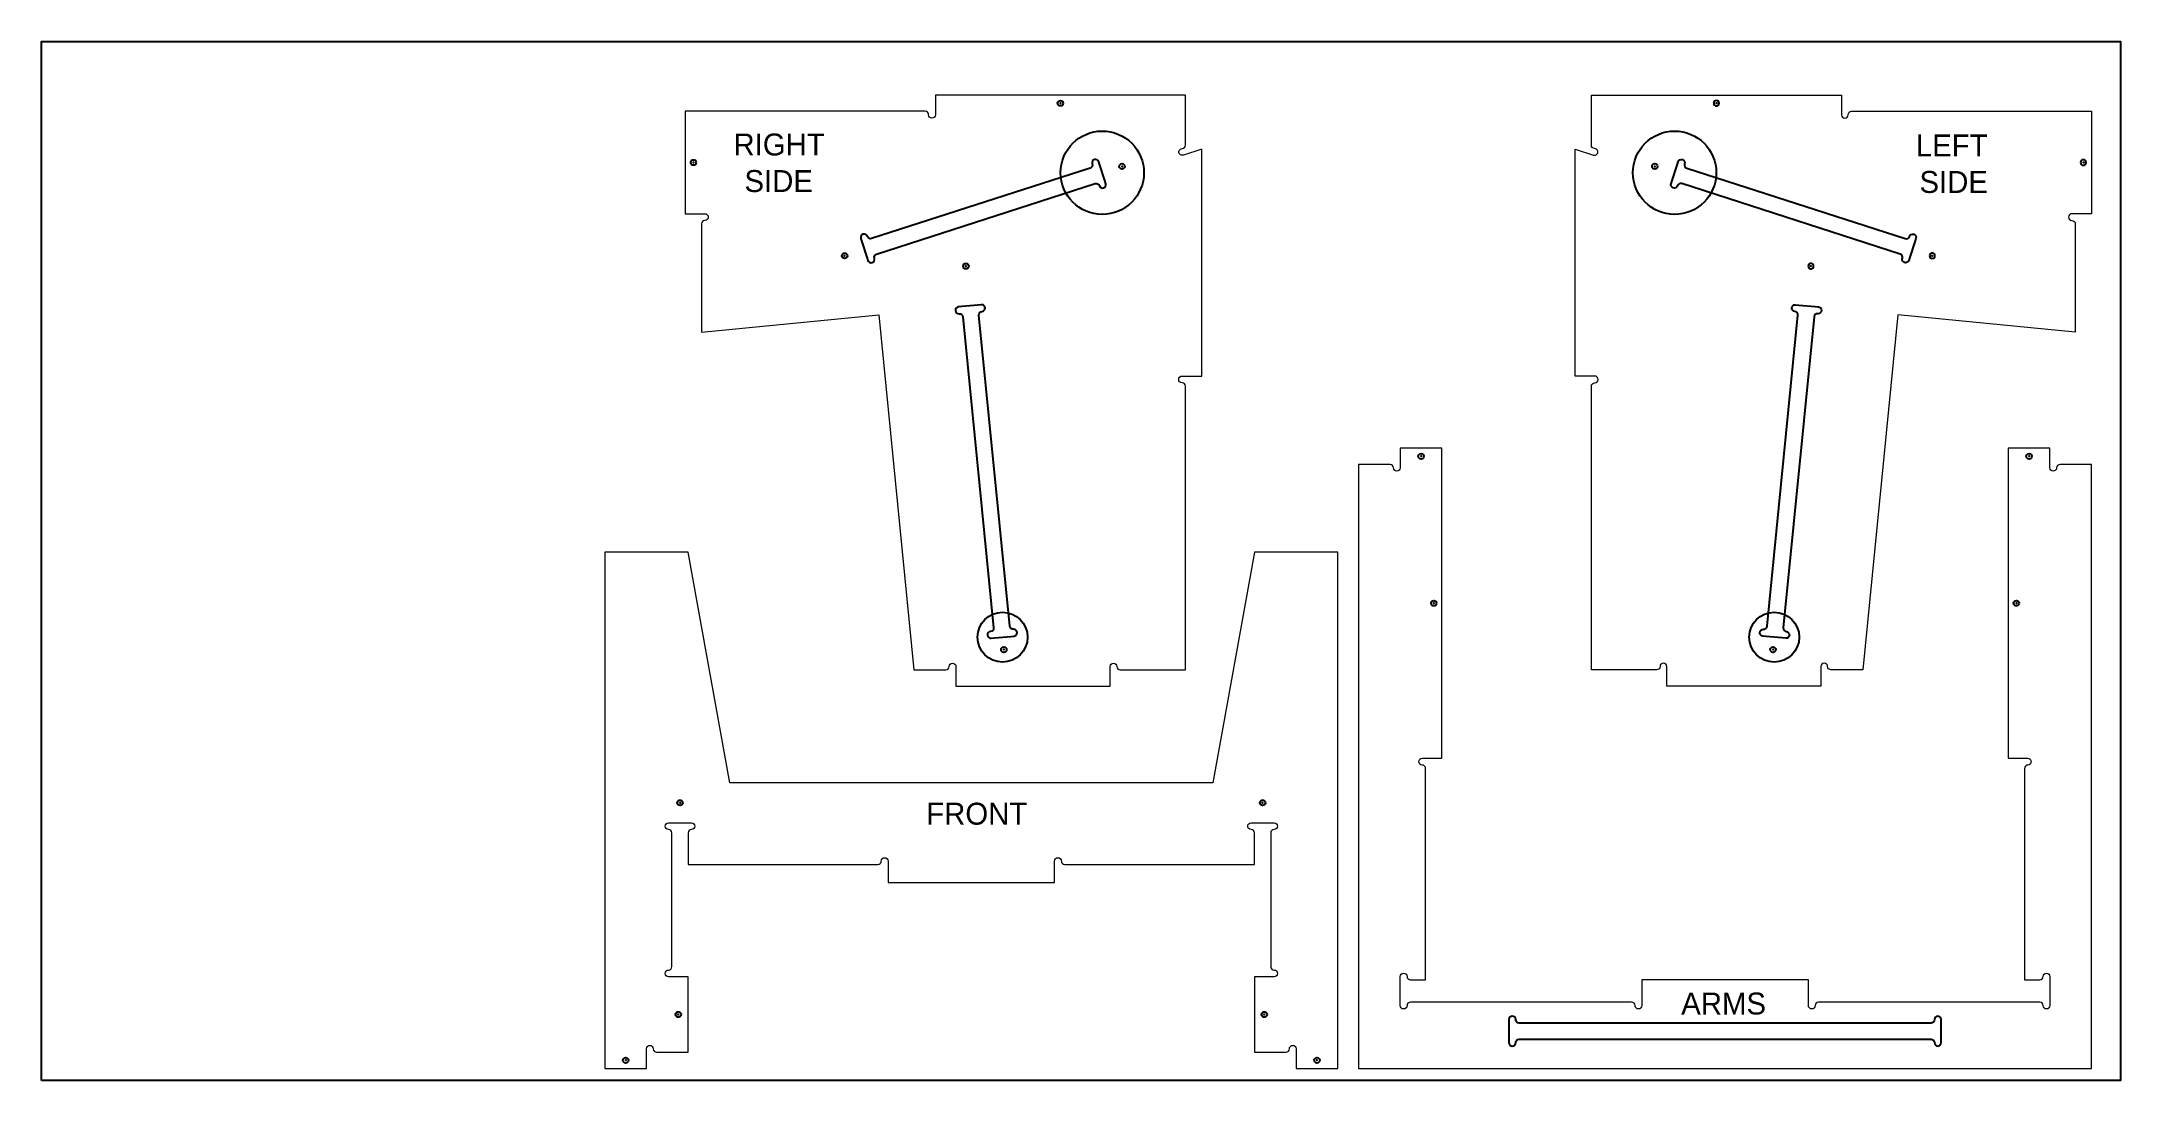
# Model space of a CAD drawing. Header units: inches. Extents: x 0 to 96, y 55.9 to 103.9.
import ezdxf

# ---------------------------------------------------------------- set-up
doc = ezdxf.new("R2010")
doc.units = ezdxf.units.IN
doc.header["$LTSCALE"] = 25.4
doc.header["$PDSIZE"] = -2
for name, color, linetype in [('000_NO-PLOT', 6, 'Continuous'), ('CUT_HOLE_OPTIONAL', 3, 'Continuous'), ('CUT_PCKT_375', 1, 'Continuous'), ('CUT_THRU_INSIDE', 2, 'Continuous')]:
    doc.layers.add(name, color=color, linetype=linetype)
doc.layers.add('CUT_THRU_OUTSIDE', color=7, linetype='Continuous', lineweight=0)
doc.layers.get('0').off()

# ---------------------------------------------------------------- blocks, each defined once
blk = doc.blocks.new('fastener')
at = {"layer": '000_NO-PLOT'}
blk.add_point((0, 0), dxfattribs=at)
at = {"layer": 'CUT_HOLE_OPTIONAL'}
blk.add_circle((0, 0), 0.125, dxfattribs=at)

msp = doc.modelspace()

# ---------------------------------------------------------------- linework, layer by layer
at = {"layer": '000_NO-PLOT'}
msp.add_lwpolyline([(0, 55.874), (0, 103.874), (96, 103.874), (96, 55.874)], close=True, dxfattribs=at)
at = {"layer": 'CUT_PCKT_375'}
for centre, radius in [((48.981, 97.813), 1.923), ((75.412, 97.813), 1.923), ((44.379, 76.354), 1.154), ((80.013, 76.354), 1.154)]:
    msp.add_circle(centre, radius, dxfattribs=at)
at = {"layer": 'CUT_THRU_INSIDE'}
for points in [[(38.331, 94.772, -0.414214), (38.134, 94.872, 1), (37.837, 94.777), (37.885, 94.628), (38.115, 93.914), (38.163, 93.765, 1), (38.46, 93.861, -0.414214), (38.561, 94.058), (48.65, 97.312, -0.414214), (48.847, 97.212, 1), (49.144, 97.308), (49.096, 97.456), (48.866, 98.17), (48.818, 98.319, 1), (48.521, 98.223, -0.414214), (48.42, 98.026)], [(86.062, 94.772, 0.414214), (86.259, 94.872, -1), (86.556, 94.777), (86.508, 94.628), (86.278, 93.914), (86.23, 93.765, -1), (85.932, 93.861, 0.414214), (85.832, 94.058), (75.743, 97.312, 0.414214), (75.546, 97.212, -1), (75.249, 97.308), (75.296, 97.456), (75.527, 98.17), (75.575, 98.319, -1), (75.872, 98.223, 0.414214), (75.973, 98.026)], [(43.286, 91.234, -0.414214), (43.427, 91.405, 1), (43.396, 91.716), (43.24, 91.701), (42.494, 91.627), (42.339, 91.612, 1), (42.369, 91.301, -0.414214), (42.54, 91.161), (43.96, 76.783, -0.414214), (43.82, 76.613, 1), (43.851, 76.302), (44.006, 76.317), (44.753, 76.391), (44.908, 76.406, 1), (44.877, 76.717, -0.414214), (44.706, 76.857)], [(81.106, 91.234, 0.414214), (80.966, 91.405, -1), (80.997, 91.716), (81.152, 91.701), (81.899, 91.627), (82.054, 91.612, -1), (82.023, 91.301, 0.414214), (81.853, 91.161), (80.433, 76.783, 0.414214), (80.573, 76.613, -1), (80.542, 76.302), (80.386, 76.317), (79.64, 76.391), (79.485, 76.406, -1), (79.515, 76.717, 0.414214), (79.686, 76.857)], [(68.23, 58.528, -0.414214), (68.074, 58.684, 1), (67.762, 58.684), (67.762, 58.528), (67.762, 57.778), (67.762, 57.621, 1), (68.074, 57.621, -0.414214), (68.23, 57.778), (87.254, 57.778, -0.414214), (87.411, 57.621, 1), (87.723, 57.621), (87.723, 57.778), (87.723, 58.528), (87.723, 58.684, 1), (87.411, 58.684, -0.414214), (87.254, 58.528)]]:
    msp.add_lwpolyline(points, format="xyb", close=True, dxfattribs=at)
at = {"layer": 'CUT_THRU_OUTSIDE'}
for points in [[(41.915, 74.999, -1), (42.227, 74.999), (42.227, 74.093), (49.343, 74.093), (49.343, 74.999, -1), (49.655, 74.999, 0.414214), (49.811, 74.843), (52.823, 74.843), (52.823, 87.951, 0.414214), (52.667, 88.107, -1), (52.667, 88.42), (53.573, 88.42), (53.573, 98.901), (52.727, 98.628, -1.146349), (52.673, 98.933, 0.402626), (52.823, 99.089), (52.823, 101.401), (41.275, 101.401), (41.275, 100.494, -1), (40.963, 100.494, 0.414214), (40.806, 100.651), (29.727, 100.651), (29.727, 95.92), (30.633, 95.92, -1), (30.633, 95.608, 0.414214), (30.477, 95.452), (30.477, 90.44), (38.667, 91.249), (40.287, 74.843), (41.758, 74.843, 0.414214)], [(82.478, 74.999, 1), (82.165, 74.999), (82.165, 74.093), (75.05, 74.093), (75.05, 74.999, 1), (74.738, 74.999, -0.414214), (74.581, 74.843), (71.569, 74.843), (71.569, 87.951, -0.414214), (71.726, 88.107, 1), (71.726, 88.42), (70.819, 88.42), (70.819, 98.901), (71.665, 98.628, 1.146349), (71.719, 98.933, -0.402626), (71.569, 99.089), (71.569, 101.401), (83.117, 101.401), (83.117, 100.494, 1), (83.43, 100.494, -0.414214), (83.586, 100.651), (94.665, 100.651), (94.665, 95.92), (93.759, 95.92, 1), (93.759, 95.608, -0.414214), (93.915, 95.452), (93.915, 90.44), (85.726, 91.249), (84.106, 74.843), (82.634, 74.843, -0.414214)], [(73.896, 60.52), (73.896, 59.333, -1), (73.584, 59.333, 0.414214), (73.428, 59.49), (63.211, 59.49, 0.414214), (63.055, 59.333, -1), (62.742, 59.333), (62.742, 59.49), (62.742, 60.676, -1), (63.055, 60.676, 0.414214), (63.211, 60.52), (63.916, 60.52), (63.916, 70.29, 0.414214), (63.759, 70.446, -1), (63.759, 70.758), (64.666, 70.758), (64.666, 85.085), (62.742, 85.085), (62.742, 84.179, -1), (62.43, 84.179, 0.414214), (62.274, 84.335), (60.819, 84.335), (60.819, 56.431), (94.665, 56.431), (94.665, 84.335), (93.211, 84.335, 0.414214), (93.055, 84.179, -1), (92.742, 84.179), (92.742, 85.085), (90.819, 85.085), (90.819, 70.758), (91.726, 70.758, -1), (91.726, 70.446, 0.414214), (91.569, 70.29), (91.569, 60.52), (92.274, 60.52, 0.414214), (92.43, 60.676, -1), (92.742, 60.676), (92.742, 59.49), (92.742, 59.333, -1), (92.43, 59.333, 0.414214), (92.274, 59.49), (82.057, 59.49, 0.414214), (81.901, 59.333, -1), (81.589, 59.333), (81.589, 60.52)], [(29.858, 80.278), (26.012, 80.278), (26.012, 56.431), (27.935, 56.431), (27.935, 57.338, -1), (28.247, 57.338, 0.414214), (28.404, 57.181), (29.858, 57.181), (29.858, 60.662), (28.952, 60.662, -1), (28.952, 60.975, 0.414214), (29.108, 61.131), (29.108, 67.309, 0.414214), (28.952, 67.465, -1), (28.952, 67.778), (29.108, 67.778), (29.858, 67.778), (30.014, 67.778, -1), (30.014, 67.465, 0.414214), (29.858, 67.309), (29.858, 65.853), (38.62, 65.853, 0.414214), (38.776, 66.009, -1), (39.089, 66.009), (39.089, 65.025), (46.781, 65.025), (46.781, 66.009, -1), (47.093, 66.009, 0.414214), (47.25, 65.853), (56.012, 65.853), (56.012, 67.309, 0.414214), (55.855, 67.465, -1), (55.855, 67.778), (56.012, 67.778), (56.762, 67.778), (56.918, 67.778, -1), (56.918, 67.465, 0.414214), (56.762, 67.309), (56.762, 61.131, 0.414214), (56.918, 60.975, -1), (56.918, 60.662), (56.012, 60.662), (56.012, 57.181), (57.466, 57.181, 0.414214), (57.622, 57.338, -1), (57.935, 57.338), (57.935, 56.431), (59.858, 56.431), (59.858, 80.278), (56.012, 80.278), (54.089, 69.628), (54.089, 69.628), (31.781, 69.628)]]:
    msp.add_lwpolyline(points, format="xyb", close=True, dxfattribs=at)

# ---------------------------------------------------------------- block references
at = {"xscale": 1.01351351351351, "yscale": 1.01351351351351, "zscale": 1.01351351351351}
for p in [(63.704, 84.71), (91.781, 84.71), (64.291, 77.922), (91.194, 77.922), (29.483, 68.703), (56.387, 68.703), (29.405, 58.922), (56.465, 58.922), (26.973, 56.806), (58.896, 56.806)]:
    msp.add_blockref('fastener', p, dxfattribs=at)
at = {"layer": '000_NO-PLOT', "yscale": 1.01351351351351, "zscale": 1.01351351351351}
for p, xscale in [((47.049, 101.026), 1.01351351351351), ((77.343, 101.026), -1.01351351351351), ((30.102, 98.285), 1.01351351351351), ((49.896, 98.108), 1.01351351351351), ((74.497, 98.108), 1.01351351351351), ((94.29, 98.285), -1.01351351351351), ((37.085, 93.976), 1.01351351351351), ((87.308, 93.976), -1.01351351351351), ((42.686, 93.497), 1.01351351351351), ((81.706, 93.497), -1.01351351351351), ((44.436, 75.78), 1.01351351351351), ((79.957, 75.78), 1.01351351351351)]:
    msp.add_blockref('fastener', p, dxfattribs=dict(at, xscale=xscale))

# ---------------------------------------------------------------- texts
at = {"layer": '000_NO-PLOT', "char_height": 1.01351, "attachment_point": 1}
for s, insert in [('\\pi2.0381;RIGHT\\P\\pi2.5449;SIDE', (29.914, 99.625)), ('\\pi2.3759;LEFT\\P\\pi2.5449;SIDE', (84.175, 99.583)), ('\\pi1.8692;FRONT', (38.983, 68.706)), ('\\pi2.3759;ARMS', (73.342, 59.934))]:
    msp.add_mtext_dynamic_manual_height_columns(s, width=8.46809, gutter_width=1, heights=[0], dxfattribs=dict(at, insert=insert))

doc.saveas('drawing.dxf')
